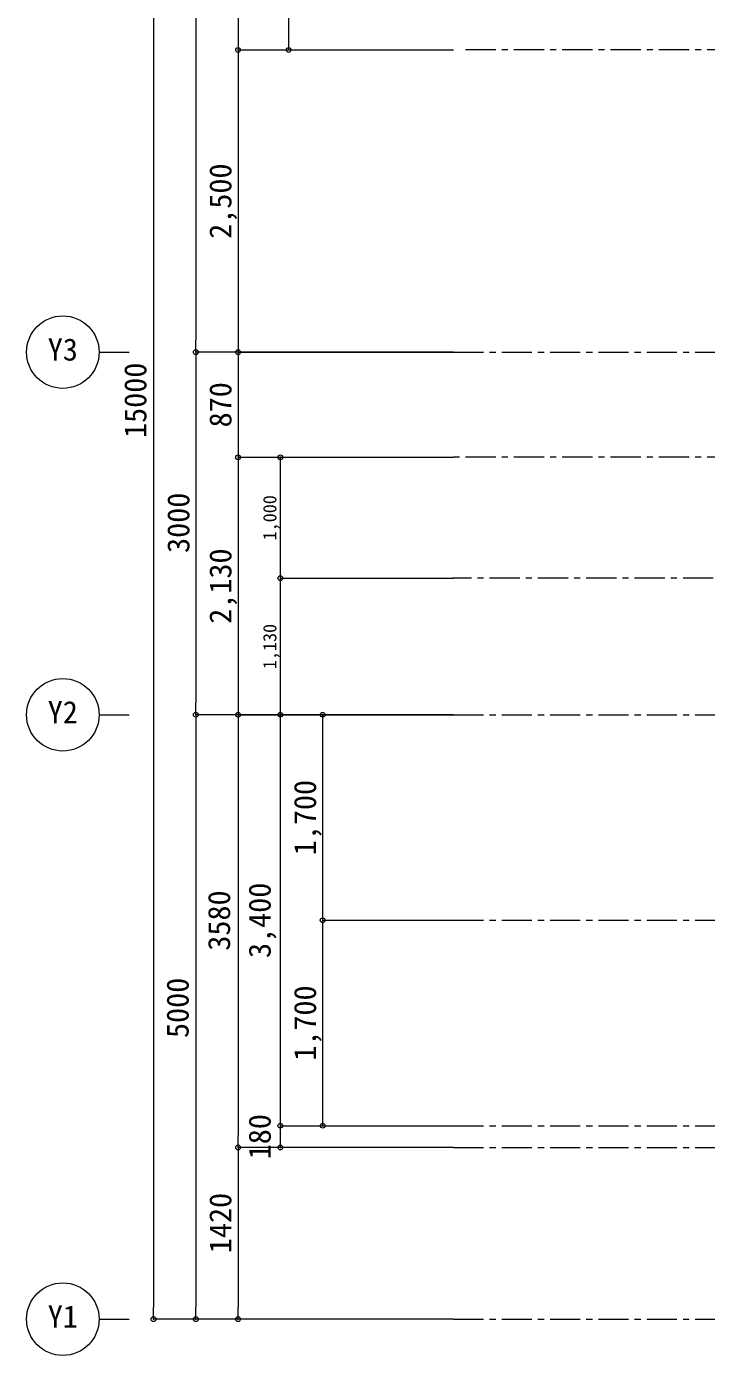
# Model space of a CAD drawing. Units: millimetres at full size, sheet at 1:50. Extents: x -17874 to 19699, y -20565 to 13459.
# Drawn here: x -17874 to -12249, y -8694 to 2299 of the extents above; entities that cross this region are included whole.
import ezdxf
from ezdxf.enums import TextEntityAlignment as Align

# ---------------------------------------------------------------- set-up
doc = ezdxf.new("R2010")
doc.units = ezdxf.units.MM
doc.header["$LTSCALE"] = 50
doc.header["$PDMODE"] = 32
doc.header["$PDSIZE"] = 40
doc.linetypes.add('CHAIN1', pattern=[8, 5, -1, 1, -1])
for name, color, linetype, lineweight in [('1-1_表（文字_固定）', 4, 'CHAIN1', 9), ('1-2', 3, 'Continuous', 18), ('1-6', 7, 'Continuous', 13), ('4-6', 7, 'Continuous', 13)]:
    doc.layers.add(name, color=color, linetype=linetype, lineweight=lineweight)
doc.styles.add('ＭＳ ゴシック', font='')
doc.styles.get('ＭＳ ゴシック').set_extended_font_data('MS Gothic')

msp = doc.modelspace()

# ---------------------------------------------------------------- linework, layer by layer
at = {"layer": '1-1_表（文字_固定）'}
for p, q in [((-8793.07, 2105.69), (-14288.68, 2105.69)), ((-14343.07, -394.31), (-8793.07, -394.31)), ((-2793.07, -1264.31), (-14343.07, -1264.31)), ((-6593.07, -2264.31), (-14346.42, -2264.31)), ((-14343.07, -3394.31), (-3761.15, -3394.31)), ((-14343.07, -5094.31), (-7538.07, -5094.31)), ((-14343.07, -6794.31), (-3282.09, -6794.31)), ((-14343.07, -6974.31), (-5793.07, -6974.31)), ((-14343.07, -8394.31), (16727.12, -8394.31))]:
    msp.add_line(p, q, dxfattribs=at)
at = {"layer": '1-2', "color": 7, "lineweight": 13}
for p, q in [((-15706.1, 3055.69), (-15706.1, 2105.69)), ((-15706.1, 2105.69), (-14343.07, 2105.69))]:
    msp.add_line(p, q, dxfattribs=at)
at = {"layer": '1-2', "color": 2}
msp.add_point((-15706.1, 2105.69), dxfattribs=at)
at = {"layer": '1-6'}
for p, q in [((-16474.2, 6505.69), (-16474.2, -294.31)), ((-16124.2, 3905.69), (-16124.2, 2105.69)), ((-16124.2, 2105.69), (-14343.07, 2105.69)), ((-16124.2, 2105.69), (-16124.2, -394.31)), ((-16474.2, -394.31), (-16474.2, -294.31)), ((-17274.2, -394.31), (-17024.2, -394.31)), ((-14343.07, -394.31), (-16474.2, -394.31)), ((-16474.2, -394.31), (-16474.2, -494.31)), ((-16124.2, -394.31), (-14343.07, -394.31)), ((-16124.2, -394.31), (-16124.2, -1264.31)), ((-16474.2, -494.31), (-16474.2, -3294.31)), ((-16124.2, -1264.31), (-14343.07, -1264.31)), ((-16124.2, -1264.31), (-16124.2, -3394.31)), ((-15774.2, -1264.31), (-14343.07, -1264.31)), ((-15774.2, -2264.31), (-15774.2, -1264.31)), ((-15774.2, -2264.31), (-14343.07, -2264.31)), ((-15774.2, -3394.31), (-15774.2, -2264.31)), ((-16474.2, -3394.31), (-16474.2, -3294.31)), ((-17274.2, -3394.31), (-17024.2, -3394.31)), ((-14343.07, -3394.31), (-16474.2, -3394.31)), ((-16474.2, -3394.31), (-16474.2, -3494.31)), ((-16124.2, -3394.31), (-14343.07, -3394.31)), ((-16124.2, -3394.31), (-16124.2, -3494.31)), ((-15774.2, -3394.31), (-14343.07, -3394.31)), ((-15424.2, -5094.31), (-15424.2, -3394.31)), ((-16474.2, -3494.31), (-16474.2, -8294.31)), ((-16124.2, -3494.31), (-16124.2, -6874.31)), ((-15424.2, -5094.31), (-14343.07, -5094.31)), ((-15424.2, -6794.31), (-15424.2, -5094.31)), ((-15774.2, -6794.31), (-14343.07, -6794.31)), ((-15424.2, -6794.31), (-14343.07, -6794.31)), ((-16124.2, -6974.31), (-16124.2, -6874.31)), ((-14343.07, -6974.31), (-16124.2, -6974.31)), ((-16124.2, -6974.31), (-16124.2, -7074.31)), ((-16124.2, -7074.31), (-16124.2, -8294.31)), ((-16824.2, -8394.31), (-16824.2, -8294.31)), ((-16474.2, -8394.31), (-16474.2, -8294.31)), ((-16124.2, -8394.31), (-16124.2, -8294.31)), ((-17274.2, -8394.31), (-17024.2, -8394.31)), ((-14343.07, -8394.31), (-16824.2, -8394.31))]:
    msp.add_line(p, q, dxfattribs=at)
msp.add_lwpolyline([(-16824.2, 6605.69), (-16824.2, 6505.69), (-16824.2, -8294.31)], dxfattribs=at)
for centre in [(-17574.2, -394.31), (-17574.2, -3394.31), (-17574.2, -8394.31)]:
    msp.add_circle(centre, 300, dxfattribs=at)
at = {"layer": '1-6', "color": 2}
for p in [(-16124.2, 2105.69), (-16124.2, -394.31), (-16124.2, -1264.31), (-15774.2, -1264.31), (-15774.2, -2264.31), (-16124.2, -3394.31), (-15774.2, -3394.31), (-15424.2, -3394.31), (-15424.2, -5094.31), (-15774.2, -6794.31), (-15424.2, -6794.31), (-15774.2, -6974.31), (-16824.2, -8394.31)]:
    msp.add_point(p, dxfattribs=at)
at = {"layer": '1-6'}
for p in [(-16474.2, -394.31), (-16474.2, -3394.31), (-16124.2, -3394.31), (-16124.2, -6974.31), (-16824.2, -8394.31), (-16474.2, -8394.31), (-16124.2, -8394.31)]:
    msp.add_point(p, dxfattribs=at)
at = {"layer": '4-6'}
for p, q in [((-15774.2, -6794.31), (-15774.2, -3394.31)), ((-15774.2, -6974.31), (-15774.2, -6794.31))]:
    msp.add_line(p, q, dxfattribs=at)

# ---------------------------------------------------------------- texts
at = {"layer": '1-6', "color": 3, "style": 'ＭＳ ゴシック'}
for s, p in [('2,500', (-16124.2, 543.19)), ('15000', (-16828.04, -1104.53)), ('870', (-16124.2, -1016.81)), ('3000', (-16472.04, -2055.56)), ('2,130', (-16124.2, -2641.81)), ('1,700', (-15424.2, -4556.81)), ('3,400', (-15799.2, -5406.81)), ('3580', (-16135.16, -5346.05)), ('5000', (-16478.2, -6068.42)), ('1,700', (-15424.2, -6256.81)), ('180', (-15799.2, -7071.81)), ('1420', (-16124.7, -7848.22))]:
    msp.add_text(s, height=183.3, rotation=90, dxfattribs=at).set_placement(p, align=Align.BOTTOM_LEFT)
for s, p in [('Y3', (-17699.2, -519.31)), ('Y2', (-17699.2, -3519.31)), ('Y1', (-17699.2, -8519.31))]:
    msp.add_text(s, height=183.3, dxfattribs=at).set_placement(p, align=Align.BOTTOM_LEFT)
at = {"layer": '1-6', "style": 'ＭＳ ゴシック'}
for s, p in [('1,000', (-15774.2, -1951.81)), ('1,130', (-15774.2, -3016.81))]:
    msp.add_text(s, height=110, rotation=90, dxfattribs=at).set_placement(p, align=Align.BOTTOM_LEFT)

doc.saveas('drawing.dxf')
